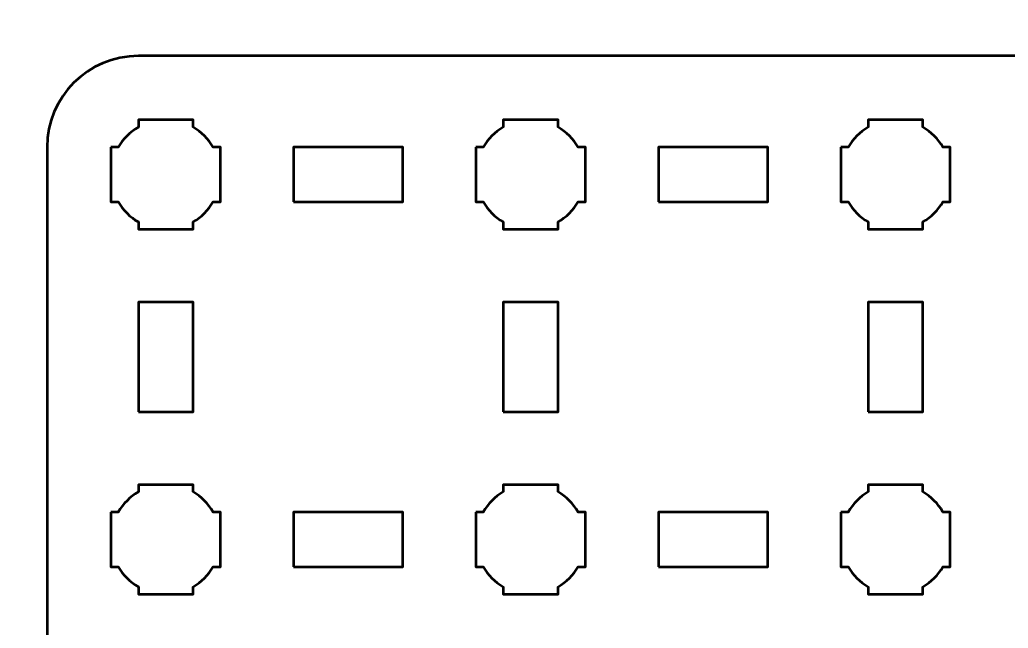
# Model space of a CAD drawing. Header units: centimetres. Extents: x -21 to 0, y -29.7 to 0.
# Drawn here: x -10.5 to -5.08, y -25.81 to -22.48 of the extents above; entities that cross this region are included whole.
import ezdxf

# ---------------------------------------------------------------- set-up
doc = ezdxf.new("R2010")
doc.units = ezdxf.units.CM
doc.header["$MEASUREMENT"] = 0
doc.layers.add('Layer 1', color=7, linetype='Continuous')

msp = doc.modelspace()

# ---------------------------------------------------------------- linework, layer by layer
at = {"layer": 'Layer 1', "lineweight": 53}
for points in [[(-9, -23.475), (-8.4, -23.475), (-8.4, -23.175), (-9, -23.175), (-9, -23.475)], [(-7, -23.475), (-6.4, -23.475), (-6.4, -23.175), (-7, -23.175), (-7, -23.475)], [(-9.85, -24.625), (-9.55, -24.625), (-9.55, -24.025), (-9.85, -24.025), (-9.85, -24.625)], [(-7.85, -24.625), (-7.55, -24.625), (-7.55, -24.025), (-7.85, -24.025), (-7.85, -24.625)], [(-5.85, -24.625), (-5.55, -24.625), (-5.55, -24.025), (-5.85, -24.025), (-5.85, -24.625)], [(-9, -25.475), (-8.4, -25.475), (-8.4, -25.175), (-9, -25.175), (-9, -25.475)], [(-7, -25.475), (-6.4, -25.475), (-6.4, -25.175), (-7, -25.175), (-7, -25.475)]]:
    msp.add_lwpolyline(points, close=True, dxfattribs=at)
at = {"layer": 'Layer 1', "color": 1, "lineweight": 53}
msp.add_open_spline([(-21.00003, -29.19995), (-21.00003, -29.19995), (-21.00003, -3.49992), (-21.00003, -3.49992), (-21.00003, -3.49992), (-21.00003, -3.41709), (-20.93286, -3.34992), (-20.85003, -3.34992), (-20.85003, -3.34992), (-20.7672, -3.34992), (-20.70003, -3.28275), (-20.70003, -3.19992), (-20.70003, -3.19992), (-20.70003, -3.11709), (-20.7672, -3.04992), (-20.85003, -3.04992), (-20.85003, -3.04992), (-20.93286, -3.04992), (-21.00003, -2.98275), (-21.00003, -2.89992), (-21.00003, -2.89992), (-21.00003, -2.81709), (-20.93286, -2.74992), (-20.85003, -2.74992), (-20.85003, -2.74992), (-20.7672, -2.74992), (-20.70003, -2.68275), (-20.70003, -2.59992), (-20.70003, -2.59992), (-20.70003, -2.51709), (-20.7672, -2.44992), (-20.85003, -2.44992), (-20.85003, -2.44992), (-20.93286, -2.44992), (-21.00003, -2.38275), (-21.00003, -2.29992), (-21.00003, -2.29992), (-21.00003, -2.21709), (-20.93286, -2.14992), (-20.85003, -2.14992), (-20.85003, -2.14992), (-20.7672, -2.14992), (-20.70003, -2.08275), (-20.70003, -1.99992), (-20.70003, -1.99992), (-20.70003, -1.91709), (-20.7672, -1.84992), (-20.85003, -1.84992), (-20.85003, -1.84992), (-20.93286, -1.84992), (-21.00003, -1.78275), (-21.00003, -1.69992), (-21.00003, -1.69992), (-21.00003, -1.61709), (-20.93286, -1.54992), (-20.85003, -1.54992), (-20.85003, -1.54992), (-20.7672, -1.54992), (-20.70003, -1.48275), (-20.70003, -1.39992), (-20.70003, -1.39992), (-20.70003, -1.31709), (-20.7672, -1.24992), (-20.85003, -1.24992), (-20.85003, -1.24992), (-20.93286, -1.24992), (-21.00003, -1.18275), (-21.00003, -1.09992), (-21.00003, -1.09992), (-21.00003, -1.09992), (-21.00003, -0.49992), (-21.00003, -0.49992), (-21.00003, -0.49992), (-21.00003, -0.22295), (-20.77694, 0.00004), (-20.49994, 0.00004), (-20.49994, 0.00004), (-20.49994, 0.00004), (-0.50008, 0.00004), (-0.50008, 0.00004), (-0.50008, 0.00004), (-0.22294, 0.00004), (0.00002, -0.22295), (0.00002, -0.49992), (0.00002, -0.49992), (0.00002, -0.49992), (0.00002, -29.19995), (0.00002, -29.19995), (0.00002, -29.19995), (0.00002, -29.47695), (-0.22294, -29.70004), (-0.50008, -29.70004), (-0.50008, -29.70004), (-0.50008, -29.70004), (-20.49994, -29.70004), (-20.49994, -29.70004), (-20.49994, -29.70004), (-20.77694, -29.70004), (-21.00003, -29.47695), (-21.00003, -29.19995)], degree=3, knots=[0, 0, 0, 0, 0.04, 0.04, 0.04, 0.04, 0.08, 0.08, 0.08, 0.08, 0.12, 0.12, 0.12, 0.12, 0.16, 0.16, 0.16, 0.16, 0.2, 0.2, 0.2, 0.2, 0.24, 0.24, 0.24, 0.24, 0.28, 0.28, 0.28, 0.28, 0.32, 0.32, 0.32, 0.32, 0.36, 0.36, 0.36, 0.36, 0.4, 0.4, 0.4, 0.4, 0.44, 0.44, 0.44, 0.44, 0.48, 0.48, 0.48, 0.48, 0.52, 0.52, 0.52, 0.52, 0.56, 0.56, 0.56, 0.56, 0.6, 0.6, 0.6, 0.6, 0.64, 0.64, 0.64, 0.64, 0.68, 0.68, 0.68, 0.68, 0.72, 0.72, 0.72, 0.72, 0.76, 0.76, 0.76, 0.76, 0.8, 0.8, 0.8, 0.8, 0.84, 0.84, 0.84, 0.84, 0.88, 0.88, 0.88, 0.88, 0.92, 0.92, 0.92, 0.92, 0.96, 0.96, 0.96, 0.96, 1, 1, 1, 1], dxfattribs=at)
at = {"layer": 'Layer 1', "color": 3, "lineweight": 53}
msp.add_open_spline([(-10.35, -27.475), (-10.35, -27.475), (-10.35, -23.175), (-10.35, -23.175), (-10.35, -23.175), (-10.35, -22.89891), (-10.12609, -22.675), (-9.85, -22.675), (-9.85, -22.675), (-9.85, -22.675), (-1.55, -22.675), (-1.55, -22.675), (-1.55, -22.675), (-1.27391, -22.675), (-1.05, -22.89891), (-1.05, -23.175), (-1.05, -23.175), (-1.05, -23.175), (-1.05, -27.475), (-1.05, -27.475), (-1.05, -27.475), (-1.05, -27.75109), (-1.27391, -27.975), (-1.55, -27.975), (-1.55, -27.975), (-1.55, -27.975), (-9.85, -27.975), (-9.85, -27.975), (-9.85, -27.975), (-10.12609, -27.975), (-10.35, -27.75109), (-10.35, -27.475)], degree=3, knots=[0, 0, 0, 0, 0.125, 0.125, 0.125, 0.125, 0.25, 0.25, 0.25, 0.25, 0.375, 0.375, 0.375, 0.375, 0.5, 0.5, 0.5, 0.5, 0.625, 0.625, 0.625, 0.625, 0.75, 0.75, 0.75, 0.75, 0.875, 0.875, 0.875, 0.875, 1, 1, 1, 1], dxfattribs=at)
at = {"layer": 'Layer 1', "lineweight": 53}
for points in [[(-10, -23.175), (-10, -23.175), (-9.95985, -23.175), (-9.95985, -23.175), (-9.95985, -23.175), (-9.9335, -23.12947), (-9.89553, -23.0915), (-9.85, -23.06515), (-9.85, -23.06515), (-9.85, -23.06515), (-9.85, -23.025), (-9.85, -23.025), (-9.85, -23.025), (-9.85, -23.025), (-9.7, -23.025), (-9.7, -23.025), (-9.7, -23.025), (-9.7, -23.025), (-9.55, -23.025), (-9.55, -23.025), (-9.55, -23.025), (-9.55, -23.025), (-9.55, -23.06515), (-9.55, -23.06515), (-9.55, -23.06515), (-9.50447, -23.0915), (-9.4665, -23.12947), (-9.44015, -23.175), (-9.44015, -23.175), (-9.44015, -23.175), (-9.4, -23.175), (-9.4, -23.175), (-9.4, -23.175), (-9.4, -23.175), (-9.4, -23.325), (-9.4, -23.325), (-9.4, -23.325), (-9.4, -23.325), (-9.4, -23.475), (-9.4, -23.475), (-9.4, -23.475), (-9.4, -23.475), (-9.44015, -23.475), (-9.44015, -23.475), (-9.44015, -23.475), (-9.4665, -23.52053), (-9.50447, -23.5585), (-9.55, -23.58485), (-9.55, -23.58485), (-9.55, -23.58485), (-9.55, -23.625), (-9.55, -23.625), (-9.55, -23.625), (-9.55, -23.625), (-9.7, -23.625), (-9.7, -23.625), (-9.7, -23.625), (-9.7, -23.625), (-9.85, -23.625), (-9.85, -23.625), (-9.85, -23.625), (-9.85, -23.625), (-9.85, -23.58485), (-9.85, -23.58485), (-9.85, -23.58485), (-9.89553, -23.5585), (-9.9335, -23.52053), (-9.95985, -23.475), (-9.95985, -23.475), (-9.95985, -23.475), (-10, -23.475), (-10, -23.475), (-10, -23.475), (-10, -23.475), (-10, -23.325), (-10, -23.325), (-10, -23.325), (-10, -23.325), (-10, -23.175), (-10, -23.175)], [(-8, -23.175), (-8, -23.175), (-7.95985, -23.175), (-7.95985, -23.175), (-7.95985, -23.175), (-7.9335, -23.12947), (-7.89553, -23.0915), (-7.85, -23.06515), (-7.85, -23.06515), (-7.85, -23.06515), (-7.85, -23.025), (-7.85, -23.025), (-7.85, -23.025), (-7.85, -23.025), (-7.7, -23.025), (-7.7, -23.025), (-7.7, -23.025), (-7.7, -23.025), (-7.55, -23.025), (-7.55, -23.025), (-7.55, -23.025), (-7.55, -23.025), (-7.55, -23.06515), (-7.55, -23.06515), (-7.55, -23.06515), (-7.50447, -23.0915), (-7.4665, -23.12947), (-7.44015, -23.175), (-7.44015, -23.175), (-7.44015, -23.175), (-7.4, -23.175), (-7.4, -23.175), (-7.4, -23.175), (-7.4, -23.175), (-7.4, -23.325), (-7.4, -23.325), (-7.4, -23.325), (-7.4, -23.325), (-7.4, -23.475), (-7.4, -23.475), (-7.4, -23.475), (-7.4, -23.475), (-7.44015, -23.475), (-7.44015, -23.475), (-7.44015, -23.475), (-7.4665, -23.52053), (-7.50447, -23.5585), (-7.55, -23.58485), (-7.55, -23.58485), (-7.55, -23.58485), (-7.55, -23.625), (-7.55, -23.625), (-7.55, -23.625), (-7.55, -23.625), (-7.7, -23.625), (-7.7, -23.625), (-7.7, -23.625), (-7.7, -23.625), (-7.85, -23.625), (-7.85, -23.625), (-7.85, -23.625), (-7.85, -23.625), (-7.85, -23.58485), (-7.85, -23.58485), (-7.85, -23.58485), (-7.89553, -23.5585), (-7.9335, -23.52053), (-7.95985, -23.475), (-7.95985, -23.475), (-7.95985, -23.475), (-8, -23.475), (-8, -23.475), (-8, -23.475), (-8, -23.475), (-8, -23.325), (-8, -23.325), (-8, -23.325), (-8, -23.325), (-8, -23.175), (-8, -23.175)], [(-6, -23.175), (-6, -23.175), (-5.95985, -23.175), (-5.95985, -23.175), (-5.95985, -23.175), (-5.9335, -23.12947), (-5.89553, -23.0915), (-5.85, -23.06515), (-5.85, -23.06515), (-5.85, -23.06515), (-5.85, -23.025), (-5.85, -23.025), (-5.85, -23.025), (-5.85, -23.025), (-5.7, -23.025), (-5.7, -23.025), (-5.7, -23.025), (-5.7, -23.025), (-5.55, -23.025), (-5.55, -23.025), (-5.55, -23.025), (-5.55, -23.025), (-5.55, -23.06515), (-5.55, -23.06515), (-5.55, -23.06515), (-5.50447, -23.0915), (-5.4665, -23.12947), (-5.44015, -23.175), (-5.44015, -23.175), (-5.44015, -23.175), (-5.4, -23.175), (-5.4, -23.175), (-5.4, -23.175), (-5.4, -23.175), (-5.4, -23.325), (-5.4, -23.325), (-5.4, -23.325), (-5.4, -23.325), (-5.4, -23.475), (-5.4, -23.475), (-5.4, -23.475), (-5.4, -23.475), (-5.44015, -23.475), (-5.44015, -23.475), (-5.44015, -23.475), (-5.4665, -23.52053), (-5.50447, -23.5585), (-5.55, -23.58485), (-5.55, -23.58485), (-5.55, -23.58485), (-5.55, -23.625), (-5.55, -23.625), (-5.55, -23.625), (-5.55, -23.625), (-5.7, -23.625), (-5.7, -23.625), (-5.7, -23.625), (-5.7, -23.625), (-5.85, -23.625), (-5.85, -23.625), (-5.85, -23.625), (-5.85, -23.625), (-5.85, -23.58485), (-5.85, -23.58485), (-5.85, -23.58485), (-5.89553, -23.5585), (-5.9335, -23.52053), (-5.95985, -23.475), (-5.95985, -23.475), (-5.95985, -23.475), (-6, -23.475), (-6, -23.475), (-6, -23.475), (-6, -23.475), (-6, -23.325), (-6, -23.325), (-6, -23.325), (-6, -23.325), (-6, -23.175), (-6, -23.175)], [(-10, -25.175), (-10, -25.175), (-9.95985, -25.175), (-9.95985, -25.175), (-9.95985, -25.175), (-9.9335, -25.12947), (-9.89553, -25.0915), (-9.85, -25.06515), (-9.85, -25.06515), (-9.85, -25.06515), (-9.85, -25.025), (-9.85, -25.025), (-9.85, -25.025), (-9.85, -25.025), (-9.7, -25.025), (-9.7, -25.025), (-9.7, -25.025), (-9.7, -25.025), (-9.55, -25.025), (-9.55, -25.025), (-9.55, -25.025), (-9.55, -25.025), (-9.55, -25.06515), (-9.55, -25.06515), (-9.55, -25.06515), (-9.50447, -25.0915), (-9.4665, -25.12947), (-9.44015, -25.175), (-9.44015, -25.175), (-9.44015, -25.175), (-9.4, -25.175), (-9.4, -25.175), (-9.4, -25.175), (-9.4, -25.175), (-9.4, -25.325), (-9.4, -25.325), (-9.4, -25.325), (-9.4, -25.325), (-9.4, -25.475), (-9.4, -25.475), (-9.4, -25.475), (-9.4, -25.475), (-9.44015, -25.475), (-9.44015, -25.475), (-9.44015, -25.475), (-9.4665, -25.52053), (-9.50447, -25.5585), (-9.55, -25.58485), (-9.55, -25.58485), (-9.55, -25.58485), (-9.55, -25.625), (-9.55, -25.625), (-9.55, -25.625), (-9.55, -25.625), (-9.7, -25.625), (-9.7, -25.625), (-9.7, -25.625), (-9.7, -25.625), (-9.85, -25.625), (-9.85, -25.625), (-9.85, -25.625), (-9.85, -25.625), (-9.85, -25.58485), (-9.85, -25.58485), (-9.85, -25.58485), (-9.89553, -25.5585), (-9.9335, -25.52053), (-9.95985, -25.475), (-9.95985, -25.475), (-9.95985, -25.475), (-10, -25.475), (-10, -25.475), (-10, -25.475), (-10, -25.475), (-10, -25.325), (-10, -25.325), (-10, -25.325), (-10, -25.325), (-10, -25.175), (-10, -25.175)], [(-8, -25.175), (-8, -25.175), (-7.95985, -25.175), (-7.95985, -25.175), (-7.95985, -25.175), (-7.9335, -25.12947), (-7.89553, -25.0915), (-7.85, -25.06515), (-7.85, -25.06515), (-7.85, -25.06515), (-7.85, -25.025), (-7.85, -25.025), (-7.85, -25.025), (-7.85, -25.025), (-7.7, -25.025), (-7.7, -25.025), (-7.7, -25.025), (-7.7, -25.025), (-7.55, -25.025), (-7.55, -25.025), (-7.55, -25.025), (-7.55, -25.025), (-7.55, -25.06515), (-7.55, -25.06515), (-7.55, -25.06515), (-7.50447, -25.0915), (-7.4665, -25.12947), (-7.44015, -25.175), (-7.44015, -25.175), (-7.44015, -25.175), (-7.4, -25.175), (-7.4, -25.175), (-7.4, -25.175), (-7.4, -25.175), (-7.4, -25.325), (-7.4, -25.325), (-7.4, -25.325), (-7.4, -25.325), (-7.4, -25.475), (-7.4, -25.475), (-7.4, -25.475), (-7.4, -25.475), (-7.44015, -25.475), (-7.44015, -25.475), (-7.44015, -25.475), (-7.4665, -25.52053), (-7.50447, -25.5585), (-7.55, -25.58485), (-7.55, -25.58485), (-7.55, -25.58485), (-7.55, -25.625), (-7.55, -25.625), (-7.55, -25.625), (-7.55, -25.625), (-7.7, -25.625), (-7.7, -25.625), (-7.7, -25.625), (-7.7, -25.625), (-7.85, -25.625), (-7.85, -25.625), (-7.85, -25.625), (-7.85, -25.625), (-7.85, -25.58485), (-7.85, -25.58485), (-7.85, -25.58485), (-7.89553, -25.5585), (-7.9335, -25.52053), (-7.95985, -25.475), (-7.95985, -25.475), (-7.95985, -25.475), (-8, -25.475), (-8, -25.475), (-8, -25.475), (-8, -25.475), (-8, -25.325), (-8, -25.325), (-8, -25.325), (-8, -25.325), (-8, -25.175), (-8, -25.175)], [(-6, -25.175), (-6, -25.175), (-5.95985, -25.175), (-5.95985, -25.175), (-5.95985, -25.175), (-5.9335, -25.12947), (-5.89553, -25.0915), (-5.85, -25.06515), (-5.85, -25.06515), (-5.85, -25.06515), (-5.85, -25.025), (-5.85, -25.025), (-5.85, -25.025), (-5.85, -25.025), (-5.7, -25.025), (-5.7, -25.025), (-5.7, -25.025), (-5.7, -25.025), (-5.55, -25.025), (-5.55, -25.025), (-5.55, -25.025), (-5.55, -25.025), (-5.55, -25.06515), (-5.55, -25.06515), (-5.55, -25.06515), (-5.50447, -25.0915), (-5.4665, -25.12947), (-5.44015, -25.175), (-5.44015, -25.175), (-5.44015, -25.175), (-5.4, -25.175), (-5.4, -25.175), (-5.4, -25.175), (-5.4, -25.175), (-5.4, -25.325), (-5.4, -25.325), (-5.4, -25.325), (-5.4, -25.325), (-5.4, -25.475), (-5.4, -25.475), (-5.4, -25.475), (-5.4, -25.475), (-5.44015, -25.475), (-5.44015, -25.475), (-5.44015, -25.475), (-5.4665, -25.52053), (-5.50447, -25.5585), (-5.55, -25.58485), (-5.55, -25.58485), (-5.55, -25.58485), (-5.55, -25.625), (-5.55, -25.625), (-5.55, -25.625), (-5.55, -25.625), (-5.7, -25.625), (-5.7, -25.625), (-5.7, -25.625), (-5.7, -25.625), (-5.85, -25.625), (-5.85, -25.625), (-5.85, -25.625), (-5.85, -25.625), (-5.85, -25.58485), (-5.85, -25.58485), (-5.85, -25.58485), (-5.89553, -25.5585), (-5.9335, -25.52053), (-5.95985, -25.475), (-5.95985, -25.475), (-5.95985, -25.475), (-6, -25.475), (-6, -25.475), (-6, -25.475), (-6, -25.475), (-6, -25.325), (-6, -25.325), (-6, -25.325), (-6, -25.325), (-6, -25.175), (-6, -25.175)]]:
    msp.add_open_spline(points, degree=3, knots=[0, 0, 0, 0, 0.05, 0.05, 0.05, 0.05, 0.1, 0.1, 0.1, 0.1, 0.15, 0.15, 0.15, 0.15, 0.2, 0.2, 0.2, 0.2, 0.25, 0.25, 0.25, 0.25, 0.3, 0.3, 0.3, 0.3, 0.35, 0.35, 0.35, 0.35, 0.4, 0.4, 0.4, 0.4, 0.45, 0.45, 0.45, 0.45, 0.5, 0.5, 0.5, 0.5, 0.55, 0.55, 0.55, 0.55, 0.6, 0.6, 0.6, 0.6, 0.65, 0.65, 0.65, 0.65, 0.7, 0.7, 0.7, 0.7, 0.75, 0.75, 0.75, 0.75, 0.8, 0.8, 0.8, 0.8, 0.85, 0.85, 0.85, 0.85, 0.9, 0.9, 0.9, 0.9, 0.95, 0.95, 0.95, 0.95, 1, 1, 1, 1], dxfattribs=at)

doc.saveas('drawing.dxf')
